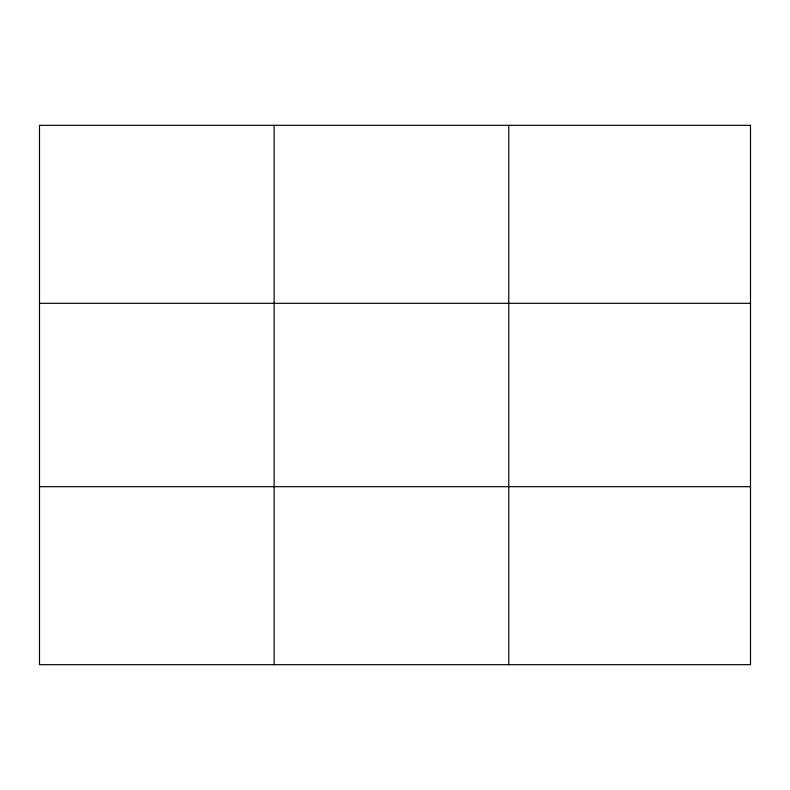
<?xml version="1.0" encoding="UTF-8"?>
<svg xmlns="http://www.w3.org/2000/svg" width="790" height="790" viewBox="0 0 790 790"><rect width="100%" height="100%" fill="white"/><g stroke="black" fill="none" stroke-linecap="round" stroke-linejoin="round"><path stroke-width="1.19" d="M274.13 664.676L274.13 125.324M508.76 664.676L508.76 125.324M39.5 303.311L750.5 303.311M39.5 486.689L750.5 486.689M750.5 125.324L750.5 664.676L39.5 664.676L39.5 125.324L750.5 125.324"/></g></svg>
